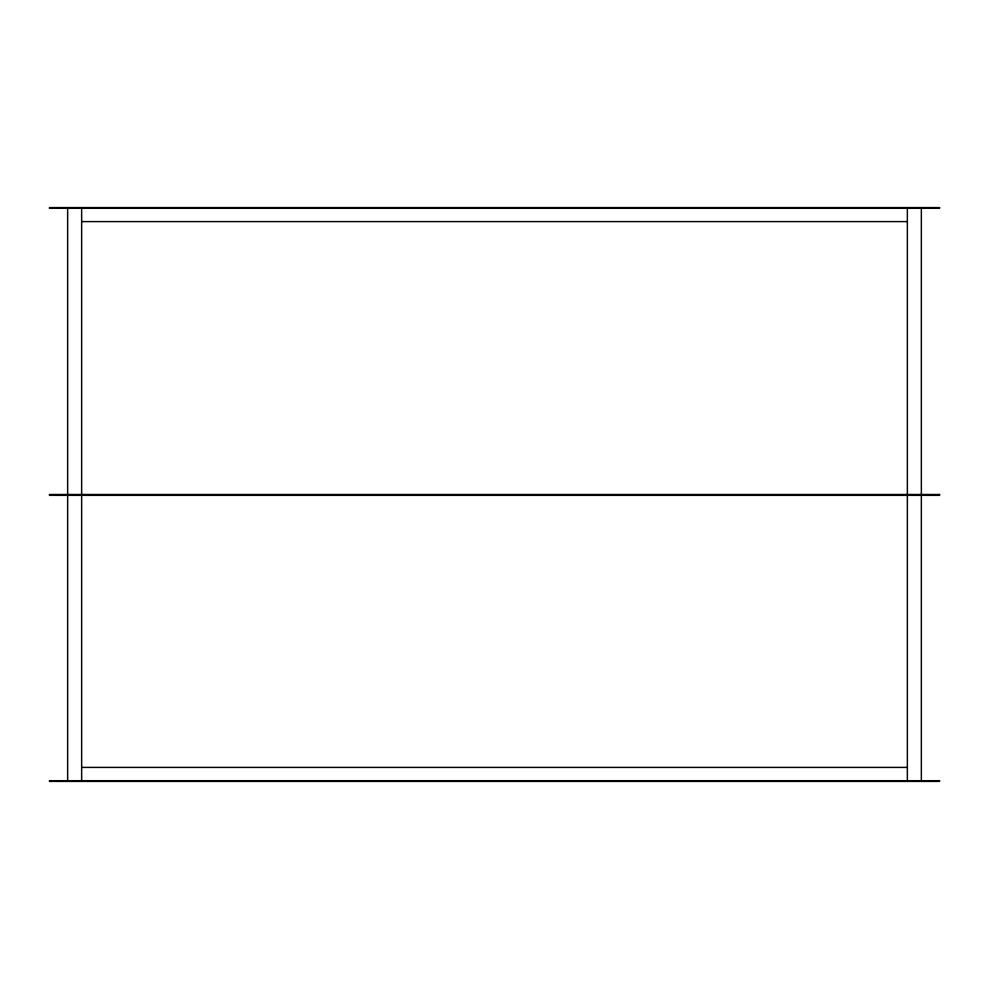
<?xml version="1.0" encoding="UTF-8"?>
<svg xmlns="http://www.w3.org/2000/svg" width="989" height="989" viewBox="0 0 989 989"><rect width="100%" height="100%" fill="white"/><g stroke="black" fill="none" stroke-linecap="round" stroke-linejoin="round"><path stroke-width="1.48" d="M81.642 221.598L907.358 221.598M81.642 767.402L907.358 767.402M921.352 207.591L921.352 781.409M907.358 207.591L907.358 781.409M81.642 207.591L81.642 781.409M67.648 207.591L67.648 781.409M939.55 207.591L49.45 207.591L49.45 208.296L939.55 208.296L939.55 207.591M939.55 494.5L49.45 494.5L49.45 495.341L939.55 495.341L939.55 494.5M939.55 780.704L49.45 780.704L49.45 781.409L939.55 781.409L939.55 780.704"/></g></svg>
